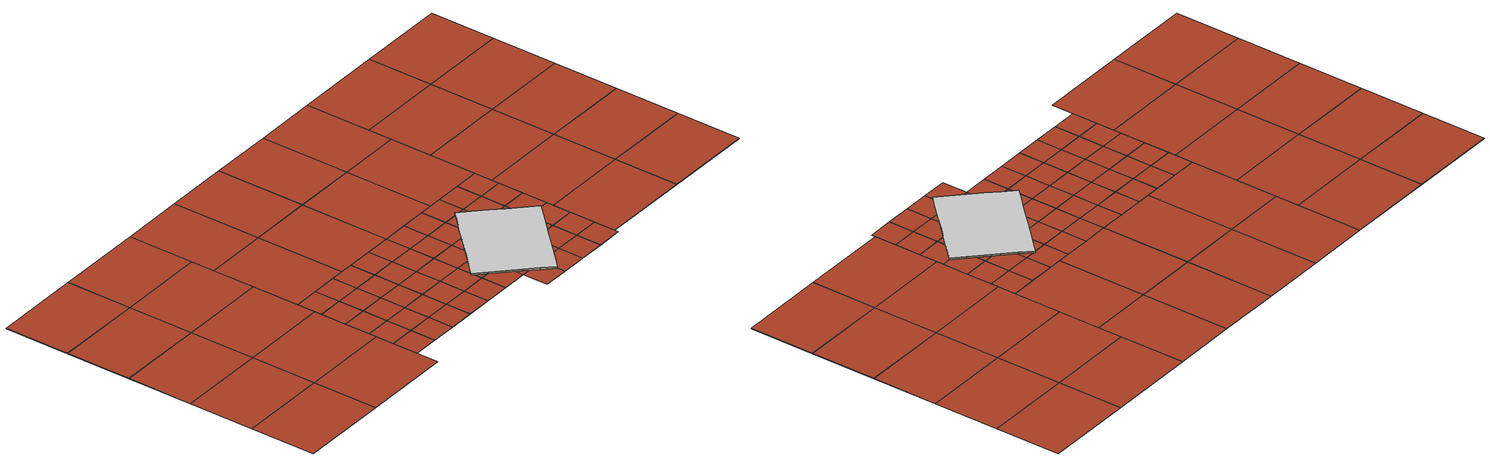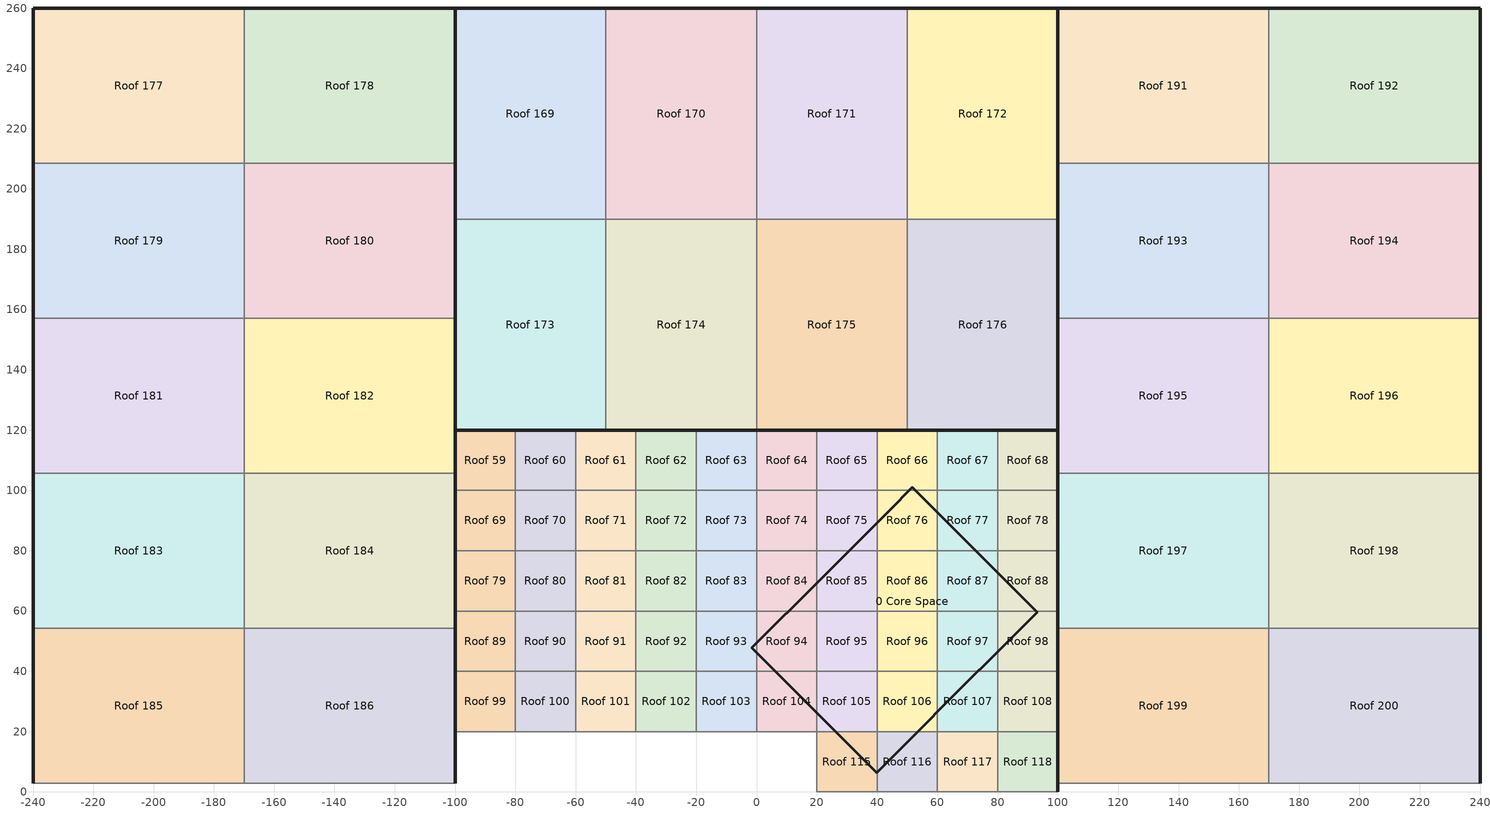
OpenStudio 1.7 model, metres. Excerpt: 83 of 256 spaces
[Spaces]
0 Core Space
 floor ground: 51.72,101 60,92.72 68.27,84.45 76.55,76.17 84.82,67.9 93.1,59.62 85.49,52.02 77.89,44.41 70.28,36.81 62.68,29.2 55.07,21.6 47.47,13.99 39.86,6.39 31.59,14.66 23.31,22.93 15.04,31.21 6.76,39.48 -1.51,47.76 6.09,55.36 13.7,62.97 21.3,70.57 28.91,78.18 36.51,85.79 44.12,93.39 z0
 wall outside: 60,92.72 51.72,101 44.12,93.39 36.51,85.79 28.91,78.18 21.3,70.57 13.7,62.97 6.09,55.36 -1.51,47.76 6.76,39.48 15.04,31.21 23.31,22.93 31.59,14.66 39.86,6.39 47.47,13.99 55.07,21.6 62.68,29.2 70.28,36.81 77.89,44.41 85.49,52.02 93.1,59.62 84.82,67.9 76.55,76.17 68.27,84.45 60,92.72 z0:1.25
 ceiling to 0 Core Space 1: 44.12,93.39 36.51,85.79 28.91,78.18 21.3,70.57 13.7,62.97 6.09,55.36 -1.51,47.76 6.76,39.48 15.04,31.21 23.31,22.93 31.59,14.66 39.86,6.39 47.47,13.99 55.07,21.6 62.68,29.2 70.28,36.81 77.89,44.41 85.49,52.02 93.1,59.62 84.82,67.9 76.55,76.17 68.27,84.45 60,92.72 51.72,101 z1.25
Roof 59
 floor ground: -100,120 -80,120 -80,100 -100,100 z-0.1
 wall outside: -80,120 -100,120 -100,100 z-0.1:0
 wall to Roof 60: -80,100 -80,120 z-0.1:0
 wall to Roof 69: -100,100 -80,100 z-0.1:0
 roof outside: -100,100 -80,100 -80,120 -100,120 z0
Roof 60
 floor ground: -80,120 -60,120 -60,100 -80,100 z-0.1
 wall outside: -60,120 -80,120 z-0.1:0
 wall to Roof 61: -60,100 -60,120 z-0.1:0
 wall to Roof 70: -80,100 -60,100 z-0.1:0
 roof outside: -80,100 -60,100 -60,120 -80,120 z0
Roof 61
 floor ground: -60,120 -40,120 -40,100 -60,100 z-0.1
 wall outside: -40,120 -60,120 z-0.1:0
 wall to Roof 62: -40,100 -40,120 z-0.1:0
 wall to Roof 71: -60,100 -40,100 z-0.1:0
 roof outside: -60,100 -40,100 -40,120 -60,120 z0
Roof 62
 floor ground: -40,120 -20,120 -20,100 -40,100 z-0.1
 wall outside: -20,120 -40,120 z-0.1:0
 wall to Roof 63: -20,100 -20,120 z-0.1:0
 wall to Roof 72: -40,100 -20,100 z-0.1:0
 roof outside: -40,100 -20,100 -20,120 -40,120 z0
Roof 63
 floor ground: -20,120 0,120 0,100 -20,100 z-0.1
 wall outside: 0,120 -20,120 z-0.1:0
 wall to Roof 64: 0,100 0,120 z-0.1:0
 wall to Roof 73: -20,100 0,100 z-0.1:0
 roof outside: -20,100 0,100 0,120 -20,120 z0
Roof 64
 floor ground: 0,120 20,120 20,100 0,100 z-0.1
 wall outside: 20,120 0,120 z-0.1:0
 wall to Roof 65: 20,100 20,120 z-0.1:0
 wall to Roof 74: 0,100 20,100 z-0.1:0
 roof outside: 0,100 20,100 20,120 0,120 z0
Roof 65
 floor ground: 20,120 40,120 40,100 20,100 z-0.1
 wall outside: 40,120 20,120 z-0.1:0
 wall to Roof 66: 40,100 40,120 z-0.1:0
 wall to Roof 75: 20,100 40,100 z-0.1:0
 roof outside: 20,100 40,100 40,120 20,120 z0
Roof 66
 floor ground: 40,120 60,120 60,100 40,100 z-0.1
 wall outside: 60,120 40,120 z-0.1:0
 wall to Roof 67: 60,100 60,120 z-0.1:0
 wall to Roof 76: 40,100 60,100 z-0.1:0
 roof outside: 40,100 60,100 60,120 40,120 z0
Roof 67
 floor ground: 60,120 80,120 80,100 60,100 z-0.1
 wall outside: 80,120 60,120 z-0.1:0
 wall to Roof 68: 80,100 80,120 z-0.1:0
 wall to Roof 77: 60,100 80,100 z-0.1:0
 roof outside: 60,100 80,100 80,120 60,120 z0
Roof 68
 floor ground: 80,120 100,120 100,100 80,100 z-0.1
 wall outside: 100,100 100,120 80,120 z-0.1:0
 wall to Roof 78: 80,100 100,100 z-0.1:0
 roof outside: 80,100 100,100 100,120 80,120 z0
Roof 69
 floor ground: -100,100 -80,100 -80,80 -100,80 z-0.1
 wall outside: -100,100 -100,80 z-0.1:0
 wall to Roof 70: -80,80 -80,100 z-0.1:0
 wall to Roof 79: -100,80 -80,80 z-0.1:0
 roof outside: -100,80 -80,80 -80,100 -100,100 z0
Roof 70
 floor ground: -80,100 -60,100 -60,80 -80,80 z-0.1
 wall to Roof 71: -60,80 -60,100 z-0.1:0
 wall to Roof 80: -80,80 -60,80 z-0.1:0
 roof outside: -80,80 -60,80 -60,100 -80,100 z0
Roof 71
 floor ground: -60,100 -40,100 -40,80 -60,80 z-0.1
 wall to Roof 72: -40,80 -40,100 z-0.1:0
 wall to Roof 81: -60,80 -40,80 z-0.1:0
 roof outside: -60,80 -40,80 -40,100 -60,100 z0
Roof 72
 floor ground: -40,100 -20,100 -20,80 -40,80 z-0.1
 wall to Roof 73: -20,80 -20,100 z-0.1:0
 wall to Roof 82: -40,80 -20,80 z-0.1:0
 roof outside: -40,80 -20,80 -20,100 -40,100 z0
Roof 73
 floor ground: -20,100 0,100 0,80 -20,80 z-0.1
 wall to Roof 74: 0,80 0,100 z-0.1:0
 wall to Roof 83: -20,80 0,80 z-0.1:0
 roof outside: -20,80 0,80 0,100 -20,100 z0
Roof 74
 floor ground: 0,100 20,100 20,80 0,80 z-0.1
 wall to Roof 75: 20,80 20,100 z-0.1:0
 wall to Roof 84: 0,80 20,80 z-0.1:0
 roof outside: 0,80 20,80 20,100 0,100 z0
Roof 75
 floor ground: 20,100 40,100 40,80 20,80 z-0.1
 wall to Roof 76: 40,80 40,100 z-0.1:0
 wall to Roof 85: 20,80 40,80 z-0.1:0
 roof outside: 20,80 40,80 40,100 20,100 z0
Roof 76
 floor ground: 40,100 60,100 60,80 40,80 z-0.1
 wall to Roof 77: 60,80 60,100 z-0.1:0
 wall to Roof 86: 40,80 60,80 z-0.1:0
 roof outside: 40,80 60,80 60,100 40,100 z0
Roof 77
 floor ground: 60,100 80,100 80,80 60,80 z-0.1
 wall to Roof 78: 80,80 80,100 z-0.1:0
 wall to Roof 87: 60,80 80,80 z-0.1:0
 roof outside: 60,80 80,80 80,100 60,100 z0
Roof 78
 floor ground: 80,100 100,100 100,80 80,80 z-0.1
 wall outside: 100,80 100,100 z-0.1:0
 wall to Roof 88: 80,80 100,80 z-0.1:0
 roof outside: 80,80 100,80 100,100 80,100 z0
Roof 79
 floor ground: -100,80 -80,80 -80,60 -100,60 z-0.1
 wall outside: -100,80 -100,60 z-0.1:0
 wall to Roof 80: -80,60 -80,80 z-0.1:0
 wall to Roof 89: -100,60 -80,60 z-0.1:0
 roof outside: -100,60 -80,60 -80,80 -100,80 z0
Roof 80
 floor ground: -80,80 -60,80 -60,60 -80,60 z-0.1
 wall to Roof 81: -60,60 -60,80 z-0.1:0
 wall to Roof 90: -80,60 -60,60 z-0.1:0
 roof outside: -80,60 -60,60 -60,80 -80,80 z0
Roof 81
 floor ground: -60,80 -40,80 -40,60 -60,60 z-0.1
 wall to Roof 82: -40,60 -40,80 z-0.1:0
 wall to Roof 91: -60,60 -40,60 z-0.1:0
 roof outside: -60,60 -40,60 -40,80 -60,80 z0
Roof 82
 floor ground: -40,80 -20,80 -20,60 -40,60 z-0.1
 wall to Roof 83: -20,60 -20,80 z-0.1:0
 wall to Roof 92: -40,60 -20,60 z-0.1:0
 roof outside: -40,60 -20,60 -20,80 -40,80 z0
Roof 83
 floor ground: -20,80 0,80 0,60 -20,60 z-0.1
 wall to Roof 84: 0,60 0,80 z-0.1:0
 wall to Roof 93: -20,60 0,60 z-0.1:0
 roof outside: -20,60 0,60 0,80 -20,80 z0
Roof 84
 floor ground: 0,80 20,80 20,60 0,60 z-0.1
 wall to Roof 85: 20,60 20,80 z-0.1:0
 wall to Roof 94: 0,60 20,60 z-0.1:0
 roof outside: 0,60 20,60 20,80 0,80 z0
Roof 85
 floor ground: 20,80 40,80 40,60 20,60 z-0.1
 wall to Roof 86: 40,60 40,80 z-0.1:0
 wall to Roof 95: 20,60 40,60 z-0.1:0
 roof outside: 20,60 40,60 40,80 20,80 z0
Roof 86
 floor ground: 40,80 60,80 60,60 40,60 z-0.1
 wall to Roof 87: 60,60 60,80 z-0.1:0
 wall to Roof 96: 40,60 60,60 z-0.1:0
 roof outside: 40,60 60,60 60,80 40,80 z0
Roof 87
 floor ground: 60,80 80,80 80,60 60,60 z-0.1
 wall to Roof 88: 80,60 80,80 z-0.1:0
 wall to Roof 97: 60,60 80,60 z-0.1:0
 roof outside: 60,60 80,60 80,80 60,80 z0
Roof 88
 floor ground: 80,80 100,80 100,60 80,60 z-0.1
 wall outside: 100,60 100,80 z-0.1:0
 wall to Roof 98: 80,60 100,60 z-0.1:0
 roof outside: 80,60 100,60 100,80 80,80 z0
Roof 89
 floor ground: -100,60 -80,60 -80,40 -100,40 z-0.1
 wall outside: -100,60 -100,40 z-0.1:0
 wall to Roof 90: -80,40 -80,60 z-0.1:0
 wall to Roof 99: -100,40 -80,40 z-0.1:0
 roof outside: -100,40 -80,40 -80,60 -100,60 z0
Roof 90
 floor ground: -80,60 -60,60 -60,40 -80,40 z-0.1
 wall to Roof 91: -60,40 -60,60 z-0.1:0
 wall to Roof 100: -80,40 -60,40 z-0.1:0
 roof outside: -80,40 -60,40 -60,60 -80,60 z0
Roof 91
 floor ground: -60,60 -40,60 -40,40 -60,40 z-0.1
 wall to Roof 92: -40,40 -40,60 z-0.1:0
 wall to Roof 101: -60,40 -40,40 z-0.1:0
 roof outside: -60,40 -40,40 -40,60 -60,60 z0
Roof 92
 floor ground: -40,60 -20,60 -20,40 -40,40 z-0.1
 wall to Roof 93: -20,40 -20,60 z-0.1:0
 wall to Roof 102: -40,40 -20,40 z-0.1:0
 roof outside: -40,40 -20,40 -20,60 -40,60 z0
Roof 93
 floor ground: -20,60 0,60 0,40 -20,40 z-0.1
 wall to Roof 94: 0,40 0,60 z-0.1:0
 wall to Roof 103: -20,40 0,40 z-0.1:0
 roof outside: -20,40 0,40 0,60 -20,60 z0
Roof 94
 floor ground: 0,60 20,60 20,40 0,40 z-0.1
 wall to Roof 95: 20,40 20,60 z-0.1:0
 wall to Roof 104: 0,40 20,40 z-0.1:0
 roof outside: 0,40 20,40 20,60 0,60 z0
Roof 95
 floor ground: 20,60 40,60 40,40 20,40 z-0.1
 wall to Roof 96: 40,40 40,60 z-0.1:0
 wall to Roof 105: 20,40 40,40 z-0.1:0
 roof outside: 20,40 40,40 40,60 20,60 z0
Roof 96
 floor ground: 40,60 60,60 60,40 40,40 z-0.1
 wall to Roof 97: 60,40 60,60 z-0.1:0
 wall to Roof 106: 40,40 60,40 z-0.1:0
 roof outside: 40,40 60,40 60,60 40,60 z0
Roof 97
 floor ground: 60,60 80,60 80,40 60,40 z-0.1
 wall to Roof 98: 80,40 80,60 z-0.1:0
 wall to Roof 107: 60,40 80,40 z-0.1:0
 roof outside: 60,40 80,40 80,60 60,60 z0
Roof 98
 floor ground: 80,60 100,60 100,40 80,40 z-0.1
 wall outside: 100,40 100,60 z-0.1:0
 wall to Roof 108: 80,40 100,40 z-0.1:0
 roof outside: 80,40 100,40 100,60 80,60 z0
Roof 99
 floor ground: -100,40 -80,40 -80,20 -100,20 z-0.1
 wall outside: -100,40 -100,20 z-0.1:0
 wall to Roof 100: -80,20 -80,40 z-0.1:0
 wall to Roof 109: -100,20 -80,20 z-0.1:0
 roof outside: -100,20 -80,20 -80,40 -100,40 z0
Roof 100
 floor ground: -80,40 -60,40 -60,20 -80,20 z-0.1
 wall to Roof 101: -60,20 -60,40 z-0.1:0
 wall to Roof 110: -80,20 -60,20 z-0.1:0
 roof outside: -80,20 -60,20 -60,40 -80,40 z0
Roof 101
 floor ground: -60,40 -40,40 -40,20 -60,20 z-0.1
 wall to Roof 102: -40,20 -40,40 z-0.1:0
 wall to Roof 111: -60,20 -40,20 z-0.1:0
 roof outside: -60,20 -40,20 -40,40 -60,40 z0
Roof 102
 floor ground: -40,40 -20,40 -20,20 -40,20 z-0.1
 wall to Roof 103: -20,20 -20,40 z-0.1:0
 wall to Roof 112: -40,20 -20,20 z-0.1:0
 roof outside: -40,20 -20,20 -20,40 -40,40 z0
Roof 103
 floor ground: -20,40 0,40 0,20 -20,20 z-0.1
 wall to Roof 104: 0,20 0,40 z-0.1:0
 wall to Roof 113: -20,20 0,20 z-0.1:0
 roof outside: -20,20 0,20 0,40 -20,40 z0
Roof 104
 floor ground: 0,40 20,40 20,20 0,20 z-0.1
 wall to Roof 105: 20,20 20,40 z-0.1:0
 wall to Roof 114: 0,20 20,20 z-0.1:0
 roof outside: 0,20 20,20 20,40 0,40 z0
Roof 105
 floor ground: 20,40 40,40 40,20 20,20 z-0.1
 wall to Roof 106: 40,20 40,40 z-0.1:0
 wall to Roof 115: 20,20 40,20 z-0.1:0
 roof outside: 20,20 40,20 40,40 20,40 z0
Roof 106
 floor ground: 40,40 60,40 60,20 40,20 z-0.1
 wall to Roof 107: 60,20 60,40 z-0.1:0
 wall to Roof 116: 40,20 60,20 z-0.1:0
 roof outside: 40,20 60,20 60,40 40,40 z0
Roof 107
 floor ground: 60,40 80,40 80,20 60,20 z-0.1
 wall to Roof 108: 80,20 80,40 z-0.1:0
 wall to Roof 117: 60,20 80,20 z-0.1:0
 roof outside: 60,20 80,20 80,40 60,40 z0
Roof 108
 floor ground: 80,40 100,40 100,20 80,20 z-0.1
 wall outside: 100,20 100,40 z-0.1:0
 wall to Roof 118: 80,20 100,20 z-0.1:0
 roof outside: 80,20 100,20 100,40 80,40 z0
Roof 115
 floor ground: 20,20 40,20 40,0 20,0 z-0.1
 wall to Roof 116: 40,0 40,20 z-0.1:0
 wall to Roof 125: 20,0 40,0 z-0.1:0
 wall to Roof 114: 20,20 20,0 z-0.1:0
 roof outside: 20,0 40,0 40,20 20,20 z0
Roof 116
 floor ground: 40,20 60,20 60,0 40,0 z-0.1
 wall to Roof 117: 60,0 60,20 z-0.1:0
 wall to Roof 126: 40,0 60,0 z-0.1:0
 roof outside: 40,0 60,0 60,20 40,20 z0
Roof 117
 floor ground: 60,20 80,20 80,0 60,0 z-0.1
 wall to Roof 118: 80,0 80,20 z-0.1:0
 wall to Roof 127: 60,0 80,0 z-0.1:0
 roof outside: 60,0 80,0 80,20 60,20 z0
Roof 118
 floor ground: 80,20 100,20 100,0 80,0 z-0.1
 wall outside: 100,0 100,20 z-0.1:0
 wall to Roof 128: 80,0 100,0 z-0.1:0
 roof outside: 80,0 100,0 100,20 80,20 z0
Roof 169
 floor ground: -100,260 -50,260 -50,190 -100,190 z-0.1
 wall outside: -50,260 -100,260 -100,190 z-0.1:0
 wall to Roof 170: -50,190 -50,260 z-0.1:0
 wall to Roof 173: -100,190 -50,190 z-0.1:0
 roof outside: -100,190 -50,190 -50,260 -100,260 z0
Roof 170
 floor ground: -50,260 0,260 0,190 -50,190 z-0.1
 wall outside: 0,260 -50,260 z-0.1:0
 wall to Roof 171: 0,190 0,260 z-0.1:0
 wall to Roof 174: -50,190 0,190 z-0.1:0
 roof outside: -50,190 0,190 0,260 -50,260 z0
Roof 171
 floor ground: 0,260 50,260 50,190 0,190 z-0.1
 wall outside: 50,260 0,260 z-0.1:0
 wall to Roof 172: 50,190 50,260 z-0.1:0
 wall to Roof 175: 0,190 50,190 z-0.1:0
 roof outside: 0,190 50,190 50,260 0,260 z0
Roof 172
 floor ground: 50,260 100,260 100,190 50,190 z-0.1
 wall outside: 100,190 100,260 50,260 z-0.1:0
 wall to Roof 176: 50,190 100,190 z-0.1:0
 roof outside: 50,190 100,190 100,260 50,260 z0
Roof 173
 floor ground: -100,190 -50,190 -50,120 -100,120 z-0.1
 wall outside: -100,190 -100,120 -50,120 z-0.1:0
 wall to Roof 174: -50,120 -50,190 z-0.1:0
 roof outside: -100,120 -50,120 -50,190 -100,190 z0
Roof 174
 floor ground: -50,190 0,190 0,120 -50,120 z-0.1
 wall outside: -50,120 0,120 z-0.1:0
 wall to Roof 175: 0,120 0,190 z-0.1:0
 roof outside: -50,120 0,120 0,190 -50,190 z0
Roof 175
 floor ground: 0,190 50,190 50,120 0,120 z-0.1
 wall outside: 0,120 50,120 z-0.1:0
 wall to Roof 176: 50,120 50,190 z-0.1:0
 roof outside: 0,120 50,120 50,190 0,190 z0
Roof 176
 floor ground: 50,190 100,190 100,120 50,120 z-0.1
 wall outside: 50,120 100,120 100,190 z-0.1:0
 roof outside: 50,120 100,120 100,190 50,190 z0
Roof 177
 floor ground: -240,260 -170,260 -170,208.57 -240,208.57 z-0.1
 wall outside: -170,260 -240,260 -240,208.57 z-0.1:0
 wall to Roof 178: -170,208.57 -170,260 z-0.1:0
 wall to Roof 179: -240,208.57 -170,208.57 z-0.1:0
 roof outside: -240,208.57 -170,208.57 -170,260 -240,260 z0
Roof 178
 floor ground: -170,260 -100,260 -100,208.57 -170,208.57 z-0.1
 wall outside: -100,208.57 -100,260 -170,260 z-0.1:0
 wall to Roof 180: -170,208.57 -100,208.57 z-0.1:0
 roof outside: -170,208.57 -100,208.57 -100,260 -170,260 z0
Roof 179
 floor ground: -240,208.57 -170,208.57 -170,157.14 -240,157.14 z-0.1
 wall outside: -240,208.57 -240,157.14 z-0.1:0
 wall to Roof 180: -170,157.14 -170,208.57 z-0.1:0
 wall to Roof 181: -240,157.14 -170,157.14 z-0.1:0
 roof outside: -240,157.14 -170,157.14 -170,208.57 -240,208.57 z0
Roof 180
 floor ground: -170,208.57 -100,208.57 -100,157.14 -170,157.14 z-0.1
 wall outside: -100,157.14 -100,208.57 z-0.1:0
 wall to Roof 182: -170,157.14 -100,157.14 z-0.1:0
 roof outside: -170,157.14 -100,157.14 -100,208.57 -170,208.57 z0
Roof 181
 floor ground: -240,157.14 -170,157.14 -170,105.71 -240,105.71 z-0.1
 wall outside: -240,157.14 -240,105.71 z-0.1:0
 wall to Roof 182: -170,105.71 -170,157.14 z-0.1:0
 wall to Roof 183: -240,105.71 -170,105.71 z-0.1:0
 roof outside: -240,105.71 -170,105.71 -170,157.14 -240,157.14 z0
Roof 182
 floor ground: -170,157.14 -100,157.14 -100,105.71 -170,105.71 z-0.1
 wall outside: -100,105.71 -100,157.14 z-0.1:0
 wall to Roof 184: -170,105.71 -100,105.71 z-0.1:0
 roof outside: -170,105.71 -100,105.71 -100,157.14 -170,157.14 z0
Roof 183
 floor ground: -240,105.71 -170,105.71 -170,54.29 -240,54.29 z-0.1
 wall outside: -240,105.71 -240,54.29 z-0.1:0
 wall to Roof 184: -170,54.29 -170,105.71 z-0.1:0
 wall to Roof 185: -240,54.29 -170,54.29 z-0.1:0
 roof outside: -240,54.29 -170,54.29 -170,105.71 -240,105.71 z0
Roof 184
 floor ground: -170,105.71 -100,105.71 -100,54.29 -170,54.29 z-0.1
 wall outside: -100,54.29 -100,105.71 z-0.1:0
 wall to Roof 186: -170,54.29 -100,54.29 z-0.1:0
 roof outside: -170,54.29 -100,54.29 -100,105.71 -170,105.71 z0
Roof 185
 floor ground: -240,54.29 -170,54.29 -170,2.86 -240,2.86 z-0.1
 wall outside: -240,54.29 -240,2.86 z-0.1:0
 wall to Roof 186: -170,2.86 -170,54.29 z-0.1:0
 wall to Roof 187: -240,2.86 -170,2.86 z-0.1:0
 roof outside: -240,2.86 -170,2.86 -170,54.29 -240,54.29 z0
Roof 186
 floor ground: -170,54.29 -100,54.29 -100,2.86 -170,2.86 z-0.1
 wall outside: -100,2.86 -100,54.29 z-0.1:0
 wall to Roof 188: -170,2.86 -100,2.86 z-0.1:0
 roof outside: -170,2.86 -100,2.86 -100,54.29 -170,54.29 z0
Roof 191
 floor ground: 100,260 170,260 170,208.57 100,208.57 z-0.1
 wall outside: 170,260 100,260 100,208.57 z-0.1:0
 wall to Roof 192: 170,208.57 170,260 z-0.1:0
 wall to Roof 193: 100,208.57 170,208.57 z-0.1:0
 roof outside: 100,208.57 170,208.57 170,260 100,260 z0
Roof 192
 floor ground: 170,260 240,260 240,208.57 170,208.57 z-0.1
 wall outside: 240,208.57 240,260 170,260 z-0.1:0
 wall to Roof 194: 170,208.57 240,208.57 z-0.1:0
 roof outside: 170,208.57 240,208.57 240,260 170,260 z0
Roof 193
 floor ground: 100,208.57 170,208.57 170,157.14 100,157.14 z-0.1
 wall outside: 100,208.57 100,157.14 z-0.1:0
 wall to Roof 194: 170,157.14 170,208.57 z-0.1:0
 wall to Roof 195: 100,157.14 170,157.14 z-0.1:0
 roof outside: 100,157.14 170,157.14 170,208.57 100,208.57 z0
Roof 194
 floor ground: 170,208.57 240,208.57 240,157.14 170,157.14 z-0.1
 wall outside: 240,157.14 240,208.57 z-0.1:0
 wall to Roof 196: 170,157.14 240,157.14 z-0.1:0
 roof outside: 170,157.14 240,157.14 240,208.57 170,208.57 z0
Roof 195
 floor ground: 100,157.14 170,157.14 170,105.71 100,105.71 z-0.1
 wall outside: 100,157.14 100,105.71 z-0.1:0
 wall to Roof 196: 170,105.71 170,157.14 z-0.1:0
 wall to Roof 197: 100,105.71 170,105.71 z-0.1:0
 roof outside: 100,105.71 170,105.71 170,157.14 100,157.14 z0
Roof 196
 floor ground: 170,157.14 240,157.14 240,105.71 170,105.71 z-0.1
 wall outside: 240,105.71 240,157.14 z-0.1:0
 wall to Roof 198: 170,105.71 240,105.71 z-0.1:0
 roof outside: 170,105.71 240,105.71 240,157.14 170,157.14 z0
Roof 197
 floor ground: 100,105.71 170,105.71 170,54.29 100,54.29 z-0.1
 wall outside: 100,105.71 100,54.29 z-0.1:0
 wall to Roof 198: 170,54.29 170,105.71 z-0.1:0
 wall to Roof 199: 100,54.29 170,54.29 z-0.1:0
 roof outside: 100,54.29 170,54.29 170,105.71 100,105.71 z0
Roof 198
 floor ground: 170,105.71 240,105.71 240,54.29 170,54.29 z-0.1
 wall outside: 240,54.29 240,105.71 z-0.1:0
 wall to Roof 200: 170,54.29 240,54.29 z-0.1:0
 roof outside: 170,54.29 240,54.29 240,105.71 170,105.71 z0
Roof 199
 floor ground: 100,54.29 170,54.29 170,2.86 100,2.86 z-0.1
 wall outside: 100,54.29 100,2.86 z-0.1:0
 wall to Roof 200: 170,2.86 170,54.29 z-0.1:0
 wall to Roof 201: 100,2.86 170,2.86 z-0.1:0
 roof outside: 100,2.86 170,2.86 170,54.29 100,54.29 z0
Roof 200
 floor ground: 170,54.29 240,54.29 240,2.86 170,2.86 z-0.1
 wall outside: 240,2.86 240,54.29 z-0.1:0
 wall to Roof 202: 170,2.86 240,2.86 z-0.1:0
 roof outside: 170,2.86 240,2.86 240,54.29 170,54.29 z0
[Building]
Building 1: North Axis {deg}=0; Default Construction Set=MyConsturction
[Construction]
ASHRAE 90.1-2004 ExtWall Mass ClimateZone 6: 1IN Stucco, 8IN CONCRETE HW RefBldg, Mass NonRes Wall Insulation-1.69, 1/2IN Gypsum
Interior Window: Clear 3mm
Interior Partition: G05 25mm wood
Exterior Door: F08 Metal surface, I01 25mm insulation board
ASHRAE 90.1-2004 ExtWindow ClimateZone 4-6: Fixed Window 3.24/0.39/0.31
[Material] Thermal Absorptance=0.9
Name | Roughness | Thickness {m} | Conductivity {W/m-K} | Density {kg/m3} | Specific Heat {J/kg-K} | Solar Absorptance | Visible Absorptance
1IN Stucco | Smooth | 0.0253 | 0.6918 | 1858 | 837 | 0.92 | 0.92
8IN CONCRETE HW RefBldg | Rough | 0.2032 | 1.311 | 2240 | 836.8 | 0.7 | 0.7
Mass NonRes Wall Insulation-1.69 | MediumRough | 0.0623673 | 0.049 | 265 | 836.8 | 0.7 | 0.7
1/2IN Gypsum | Smooth | 0.0127 | 0.16 | 784.9 | 830 | 0.4 | 0.4
G05 25mm wood | MediumSmooth | 0.0254 | 0.15 | 608 | 1630 | 0.5 | 0.5
F08 Metal surface | Smooth | 0.0008 | 45.28 | 7824 | 500 | 0.7 | 0.7
I01 25mm insulation board | MediumRough | 0.0254 | 0.03 | 43 | 1210 | 0.6 | 0.6
[WindowMaterial:SimpleGlazingSystem]
Fixed Window 3.24/0.39/0.31: U-Factor {W/m2-K}=3.23646; Solar Heat Gain Coefficient=0.39; Visible Transmittance=0.31
[WindowMaterial:Glazing]
Clear 3mm: Optical Data Type=SpectralAverage; Thickness {m}=0.003; Solar Transmittance at Normal Incidence=0.837; Front Side Solar Reflectance at Normal Incidence=0.075; Back Side Solar Reflectance at Normal Incidence=0; Visible Transmittance at Normal Incidence=0.898; Front Side Visible Reflectance at Normal Incidence=0.081; Back Side Visible Reflectance at Normal Incidence=0; Infrared Transmittance at Normal Incidence=0; Front Side Infrared Hemispherical Emissivity=0.84; Back Side Infrared Hemispherical Emissivity=0.84; Conductivity {W/m-K}=0.9; Dirt Correction Factor for Solar and Visible Transmittance=1; Solar Diffusing=No
[DefaultConstructionSet]
MyConsturction: Default Exterior Surface Constructions=Default Surface Constructions 1; Default Interior Surface Constructions=Default Surface Constructions 1; Default Ground Contact Surface Constructions=Default Surface Constructions 1; Default Exterior SubSurface Constructions=Default Sub Surface Constructions 1; Default Interior SubSurface Constructions=Default Sub Surface Constructions 1; Interior Partition Construction=Interior Partition
[DefaultSurfaceConstructions]
Default Surface Constructions 1: Floor Construction=ASHRAE 90.1-2004 ExtWall Mass ClimateZone 6; Wall Construction=ASHRAE 90.1-2004 ExtWall Mass ClimateZone 6; Roof Ceiling Construction=ASHRAE 90.1-2004 ExtWall Mass ClimateZone 6
[DefaultSubSurfaceConstructions]
Default Sub Surface Constructions 1: Fixed Window Construction=ASHRAE 90.1-2004 ExtWindow ClimateZone 4-6; Operable Window Construction=ASHRAE 90.1-2004 ExtWindow ClimateZone 4-6; Door Construction=Exterior Door; Glass Door Construction=ASHRAE 90.1-2004 ExtWindow ClimateZone 4-6; Skylight Construction=ASHRAE 90.1-2004 ExtWindow ClimateZone 4-6; Tubular Daylight Dome Construction=Interior Window; Tubular Daylight Diffuser Construction=Interior Window
[BuildingStory]
Rectangle:Story 1: Nominal Z Coordinate {m}=0; Nominal Floor to Floor Height {m}=1.24875
[Space]
Name | Building Story | Thermal Zone
0 Core Space | Rectangle:Story 1 | Thermal Zone 2
Roof 59 |  | Thermal Zone 138
Roof 60 |  | Thermal Zone 140
Roof 61 |  | Thermal Zone 123
Roof 62 |  | Thermal Zone 131
Roof 63 |  | Thermal Zone 128
Roof 64 |  | Thermal Zone 161
Roof 65 |  | Thermal Zone 171
Roof 66 |  | Thermal Zone 172
Roof 67 |  | Thermal Zone 157
Roof 68 |  | Thermal Zone 130
Roof 69 |  | Thermal Zone 139
Roof 70 |  | Thermal Zone 120
Roof 71 |  | Thermal Zone 113
Roof 72 |  | Thermal Zone 105
Roof 73 |  | Thermal Zone 122
Roof 74 |  | Thermal Zone 191
Roof 75 |  | Thermal Zone 129
Roof 76 |  | Thermal Zone 135
Roof 77 |  | Thermal Zone 198
Roof 78 |  | Thermal Zone 148
Roof 79 |  | Thermal Zone 126
Roof 80 |  | Thermal Zone 143
Roof 81 |  | Thermal Zone 104
Roof 82 |  | Thermal Zone 188
Roof 83 |  | Thermal Zone 124
Roof 84 |  | Thermal Zone 169
Roof 85 |  | Thermal Zone 186
Roof 86 |  | Thermal Zone 103
Roof 87 |  | Thermal Zone 134
Roof 88 |  | Thermal Zone 137
Roof 89 |  | Thermal Zone 184
Roof 90 |  | Thermal Zone 163
Roof 91 |  | Thermal Zone 155
Roof 92 |  | Thermal Zone 180
Roof 93 |  | Thermal Zone 158
Roof 94 |  | Thermal Zone 149
Roof 95 |  | Thermal Zone 200
Roof 96 |  | Thermal Zone 144
Roof 97 |  | Thermal Zone 142
Roof 98 |  | Thermal Zone 175
Roof 99 |  | Thermal Zone 96
Roof 100 |  | Thermal Zone 192
Roof 101 |  | Thermal Zone 153
Roof 102 |  | Thermal Zone 97
Roof 103 |  | Thermal Zone 170
Roof 104 |  | Thermal Zone 121
Roof 105 |  | Thermal Zone 133
Roof 106 |  | Thermal Zone 160
Roof 107 |  | Thermal Zone 195
Roof 108 |  | Thermal Zone 119
Roof 115 |  | Thermal Zone 154
Roof 116 |  | Thermal Zone 202
Roof 117 |  | Thermal Zone 111
Roof 118 |  | Thermal Zone 159
Roof 169 |  | Thermal Zone 208
Roof 170 |  | Thermal Zone 204
Roof 171 |  | Thermal Zone 209
Roof 172 |  | Thermal Zone 207
Roof 173 |  | Thermal Zone 205
Roof 174 |  | Thermal Zone 206
Roof 175 |  | Thermal Zone 203
Roof 176 |  | Thermal Zone 210
Roof 177 |  | Thermal Zone 221
Roof 178 |  | Thermal Zone 220
Roof 179 |  | Thermal Zone 214
Roof 180 |  | Thermal Zone 218
Roof 181 |  | Thermal Zone 222
Roof 182 |  | Thermal Zone 216
Roof 183 |  | Thermal Zone 215
Roof 184 |  | Thermal Zone 212
Roof 185 |  | Thermal Zone 211
Roof 186 |  | Thermal Zone 217
Roof 191 |  | Thermal Zone 238
Roof 192 |  | Thermal Zone 228
Roof 193 |  | Thermal Zone 234
Roof 194 |  | Thermal Zone 230
Roof 195 |  | Thermal Zone 232
Roof 196 |  | Thermal Zone 226
Roof 197 |  | Thermal Zone 235
Roof 198 |  | Thermal Zone 236
Roof 199 |  | Thermal Zone 237
Roof 200 |  | Thermal Zone 225
[ThermalZone] Use Ideal Air Loads=No
Thermal Zone 2; Thermal Zone 96; Thermal Zone 97; Thermal Zone 103; Thermal Zone 104; Thermal Zone 105; Thermal Zone 111; Thermal Zone 113; Thermal Zone 119; Thermal Zone 120; Thermal Zone 121; Thermal Zone 122; Thermal Zone 123; Thermal Zone 124; Thermal Zone 126; Thermal Zone 128; Thermal Zone 129; Thermal Zone 130; Thermal Zone 131; Thermal Zone 133; Thermal Zone 134; Thermal Zone 135; Thermal Zone 137; Thermal Zone 138; Thermal Zone 139; Thermal Zone 140; Thermal Zone 142; Thermal Zone 143; Thermal Zone 144; Thermal Zone 148; Thermal Zone 149; Thermal Zone 153; Thermal Zone 154; Thermal Zone 155; Thermal Zone 157; Thermal Zone 158; Thermal Zone 159; Thermal Zone 160; Thermal Zone 161; Thermal Zone 163; Thermal Zone 169; Thermal Zone 170; Thermal Zone 171; Thermal Zone 172; Thermal Zone 175; Thermal Zone 180; Thermal Zone 184; Thermal Zone 186; Thermal Zone 188; Thermal Zone 191; Thermal Zone 192; Thermal Zone 195; Thermal Zone 198; Thermal Zone 200; Thermal Zone 202; Thermal Zone 203; Thermal Zone 204; Thermal Zone 205; Thermal Zone 206; Thermal Zone 207; Thermal Zone 208; Thermal Zone 209; Thermal Zone 210; Thermal Zone 211; Thermal Zone 212; Thermal Zone 214; Thermal Zone 215; Thermal Zone 216; Thermal Zone 217; Thermal Zone 218; Thermal Zone 220; Thermal Zone 221; Thermal Zone 222; Thermal Zone 225; Thermal Zone 226; Thermal Zone 228; Thermal Zone 230; Thermal Zone 232; Thermal Zone 234; Thermal Zone 235; Thermal Zone 236; Thermal Zone 237; Thermal Zone 238
